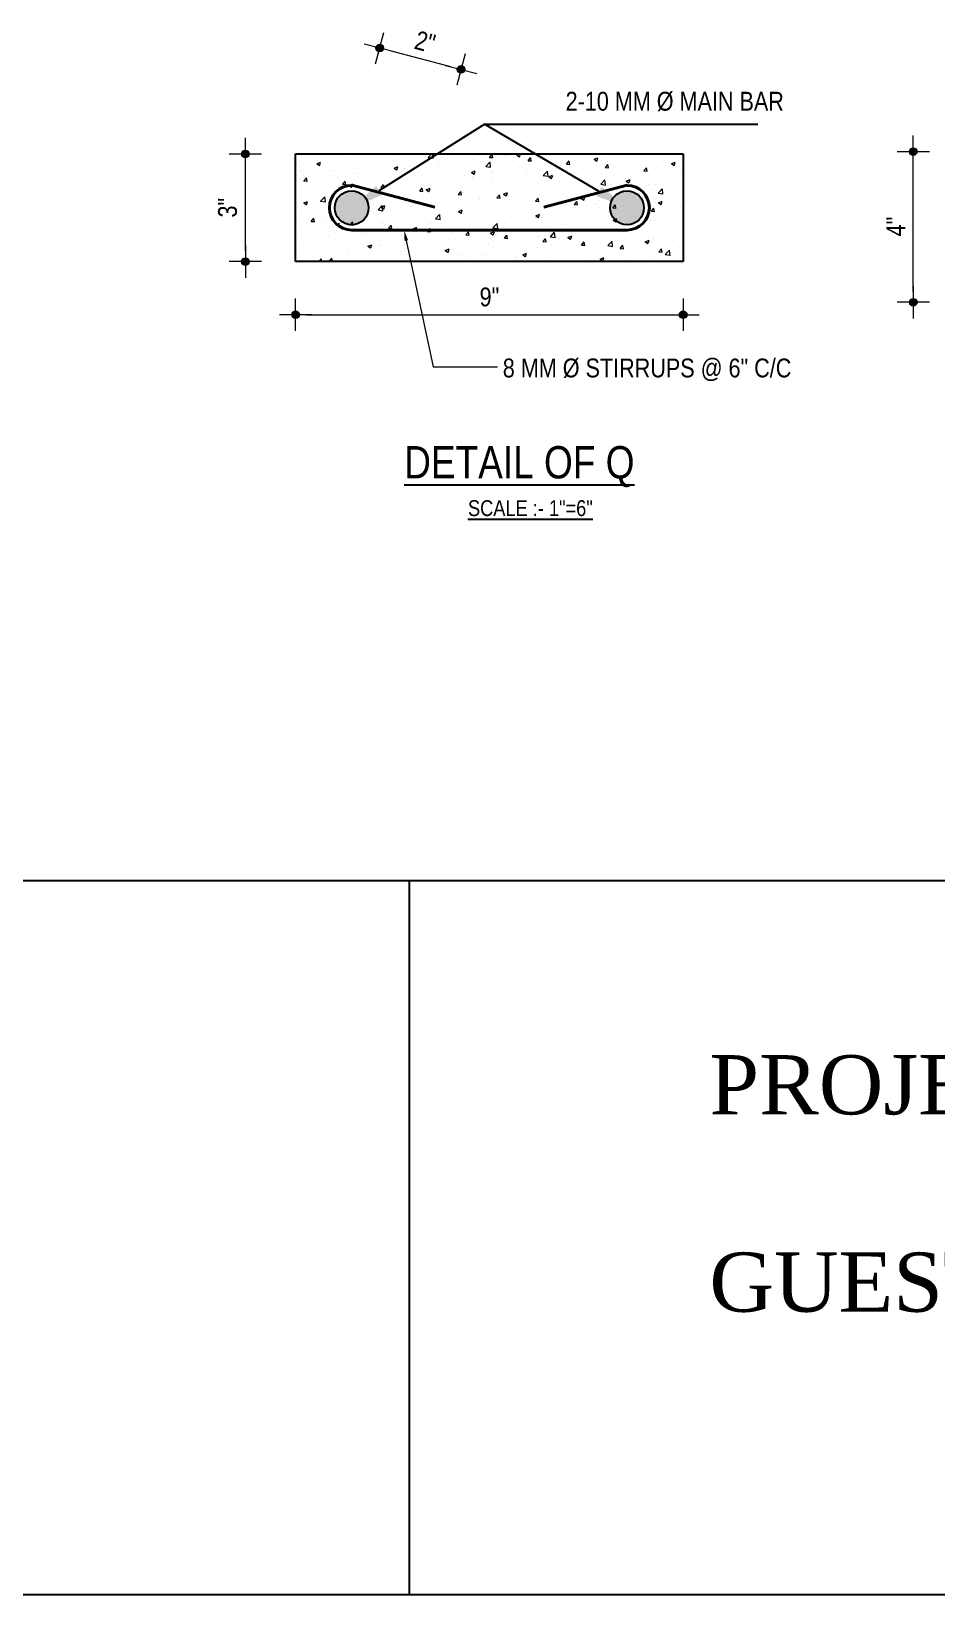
# Model space of a CAD drawing. Header units: inches. Extents: x 57837 to 133168, y 6972 to 27776.
# Drawn here: x 77417 to 77754, y 18018 to 18599 of the extents above; entities that cross this region are included whole.
import ezdxf

# ---------------------------------------------------------------- set-up
doc = ezdxf.new("R2010")
doc.units = ezdxf.units.IN
doc.header["$MEASUREMENT"] = 0
for name, color, linetype, lineweight in [('DIM', 2, 'Continuous', 13), ('HACTH', 153, 'Continuous', 5), ('main rod', 1, 'Continuous', 40), ('ROD', 1, 'Continuous', 40)]:
    doc.layers.add(name, color=color, linetype=linetype, lineweight=lineweight)
for name, color, linetype in [('ele', 3, 'Continuous'), ('elevation', 3, 'Continuous'), ('text', 255, 'Continuous')]:
    doc.layers.add(name, color=color, linetype=linetype)
doc.styles.get("Standard").update_dxf_attribs({"font": 'ARIALN.TTF', "height": 7})

msp = doc.modelspace()

# ---------------------------------------------------------------- hatches: boundary and pattern name
at = {"lineweight": 13}
h = msp.add_hatch(color=256, dxfattribs=at)
edge = h.paths.add_edge_path()
edge.add_arc((77546.81, 18593.19), 1.42, 165.2917, 525.2917)
h = msp.add_hatch(color=256, dxfattribs=at)
edge = h.paths.add_edge_path()
edge.add_arc((77577.04, 18585.26), 1.42, -14.7083, 345.2917)
h = msp.add_hatch(color=256, dxfattribs=at)
edge = h.paths.add_edge_path()
edge.add_arc((77496.88, 18553.86), 1.42, 90, 450)
h = msp.add_hatch(color=256, dxfattribs=at)
edge = h.paths.add_edge_path()
edge.add_arc((77745.04, 18554.73), 1.42, 90, 450)
h = msp.add_hatch(color=256, dxfattribs=at)
edge = h.paths.add_edge_path()
edge.add_arc((77496.88, 18513.86), 1.42, -90, 270)
h = msp.add_hatch(color=256, dxfattribs=at)
edge = h.paths.add_edge_path()
edge.add_arc((77745.04, 18498.73), 1.42, -90, 270)
h = msp.add_hatch(color=256, dxfattribs=at)
edge = h.paths.add_edge_path()
edge.add_arc((77515.54, 18494.09), 1.42, 180, 540)
h = msp.add_hatch(color=256, dxfattribs=at)
edge = h.paths.add_edge_path()
edge.add_arc((77659.54, 18494.09), 1.42, 0, 360)
at = {"layer": 'main rod'}
for points in [[(77542.69, 18533.86, 1), (77530.09, 18533.86, 1)], [(77542.69, 18533.86, 1), (77530.09, 18533.86, 1)], [(77644.98, 18533.86, 1), (77632.38, 18533.86, 1)]]:
    msp.add_hatch(color=256, dxfattribs=at).paths.add_polyline_path(points)

# ---------------------------------------------------------------- linework, layer by layer
at = {"lineweight": 13}
for p, q in [((77545.29, 18587.39), (77548.34, 18598.99)), ((77552.62, 18591.67), (77541.01, 18594.71)), ((77578.56, 18591.06), (77575.51, 18579.45)), ((77571.23, 18586.78), (77582.84, 18583.73)), ((77496.88, 18547.86), (77496.88, 18559.86)), ((77745.04, 18548.73), (77745.04, 18560.73)), ((77490.88, 18553.86), (77502.88, 18553.86)), ((77739.04, 18554.73), (77751.04, 18554.73)), ((77496.88, 18519.86), (77496.88, 18507.86)), ((77502.88, 18513.86), (77490.88, 18513.86)), ((77745.04, 18504.73), (77745.04, 18492.73)), ((77515.54, 18488.09), (77515.54, 18500.09)), ((77659.54, 18500.09), (77659.54, 18488.09)), ((77751.04, 18498.73), (77739.04, 18498.73)), ((77521.54, 18494.09), (77509.54, 18494.09)), ((77653.54, 18494.09), (77665.54, 18494.09))]:
    msp.add_line(p, q, dxfattribs=at)
for p, q in [((78711.31, 18283.74), (75831.31, 18283.74)), ((77557.74, 18283.74), (77557.74, 18018.34))]:
    msp.add_line(p, q)
at = {"color": 1}
msp.add_line((78711.31, 18018.34), (75831.31, 18018.34), dxfattribs=at)
at = {"lineweight": 13}
for centre in [(77546.81, 18593.19), (77577.04, 18585.26), (77496.88, 18553.86), (77745.04, 18554.73), (77496.88, 18513.86), (77745.04, 18498.73), (77515.54, 18494.09), (77659.54, 18494.09)]:
    msp.add_circle(centre, 1.42, dxfattribs=at)
at = {"layer": 'DIM', "linetype": 'Continuous'}
for p, q in [((77573.17, 18586.27), (77550.68, 18592.17)), ((77496.88, 18517.86), (77496.88, 18549.86)), ((77745.04, 18502.73), (77745.04, 18550.73)), ((77519.54, 18494.09), (77655.54, 18494.09))]:
    msp.add_line(p, q, dxfattribs=at)
at = {"layer": 'DIM'}
for p, q in [((77556.69, 18521.64), (77566.66, 18474.71)), ((77566.66, 18474.71), (77590.51, 18474.71))]:
    msp.add_line(p, q, dxfattribs=at)
msp.add_solid([(77556.04, 18521.5), (77555.86, 18525.56), (77557.34, 18521.78)], dxfattribs=at)
at = {"layer": 'ele'}
for p, q in [((77515.54, 18553.86), (77659.54, 18553.86)), ((77515.54, 18513.86), (77515.54, 18553.86)), ((77659.54, 18553.86), (77659.54, 18513.86)), ((77659.54, 18513.86), (77515.54, 18513.86))]:
    msp.add_line(p, q, dxfattribs=at)
at = {"layer": 'elevation', "linetype": 'Continuous', "lineweight": -3}
for p, q in [((77546.55, 18540.25), (77585.69, 18564.9)), ((77628.33, 18539.92), (77585.69, 18564.9)), ((77585.69, 18564.9), (77687.32, 18564.9))]:
    msp.add_line(p, q, dxfattribs=at)
for centre in [(77536.39, 18533.86), (77536.39, 18533.86), (77638.68, 18533.86)]:
    msp.add_circle(centre, 6.3, dxfattribs=at)
for points in [[(77547.61, 18538.56), (77536.39, 18533.86), (77545.48, 18541.94)], [(77629.34, 18541.65), (77638.68, 18533.86), (77627.32, 18538.2)]]:
    msp.add_solid(points, dxfattribs=at)
at = {"layer": 'HACTH'}
for p, q in [((77516, 18550.39), (77516, 18550.39)), ((77517.19, 18550.94), (77517.19, 18550.94)), ((77523.42, 18550.21), (77524.82, 18550.75)), ((77523.42, 18550.21), (77524.42, 18549.54)), ((77523.58, 18551.38), (77523.58, 18551.38)), ((77523.82, 18549.91), (77523.82, 18549.91)), ((77524.43, 18549.48), (77524.84, 18550.69)), ((77527.29, 18552.22), (77527.29, 18552.22)), ((77534.5, 18549.46), (77534.5, 18549.46)), ((77536.21, 18553.05), (77536.21, 18553.05)), ((77537.68, 18553.72), (77537.68, 18553.72)), ((77541.21, 18553.71), (77541.21, 18553.71)), ((77541.71, 18549.69), (77541.71, 18549.69)), ((77552.17, 18548.61), (77553.57, 18549.15)), ((77553.37, 18551.69), (77553.37, 18551.69)), ((77557.81, 18549.75), (77557.81, 18549.75)), ((77561.17, 18549.14), (77561.17, 18549.14)), ((77564.86, 18552.52), (77566.15, 18553.86)), ((77564.86, 18552.52), (77566.64, 18552.24)), ((77565.04, 18553.69), (77565.04, 18553.69)), ((77566.66, 18552.2), (77566.46, 18553.86)), ((77568.19, 18551.25), (77568.19, 18551.25)), ((77568.74, 18550.14), (77568.74, 18550.14)), ((77569.83, 18549.3), (77569.83, 18549.3)), ((77573.25, 18553.86), (77574.41, 18553.75)), ((77574.43, 18553.7), (77574.4, 18553.86)), ((77578.46, 18552.66), (77578.46, 18552.66)), ((77581.37, 18551.8), (77581.37, 18551.8)), ((77581.49, 18551.3), (77581.49, 18551.3)), ((77586.21, 18549.21), (77587.77, 18550.83)), ((77586.21, 18549.21), (77587.99, 18548.93)), ((77586.38, 18552.46), (77586.38, 18552.46)), ((77587.56, 18552.6), (77588.53, 18553.75)), ((77587.56, 18552.6), (77588.76, 18552.5)), ((77588, 18548.89), (77587.78, 18550.79)), ((77588.77, 18552.44), (77588.54, 18553.7)), ((77593.16, 18553.3), (77593.16, 18553.3)), ((77593.95, 18553.45), (77593.95, 18553.45)), ((77597.71, 18553.46), (77598.75, 18553.86)), ((77597.71, 18553.46), (77598.71, 18552.79)), ((77598.72, 18552.73), (77599.1, 18553.86)), ((77601.91, 18551.35), (77602.87, 18552.5)), ((77601.91, 18551.35), (77603.1, 18551.24)), ((77603.12, 18551.19), (77602.89, 18552.44)), ((77608.98, 18550.19), (77608.98, 18550.19)), ((77616.25, 18550.09), (77617.22, 18551.24)), ((77616.25, 18550.09), (77617.45, 18549.99)), ((77617.46, 18549.93), (77617.23, 18551.19)), ((77619.08, 18551.47), (77619.08, 18551.47)), ((77624.12, 18550.31), (77624.12, 18550.31)), ((77626.46, 18551.86), (77627.86, 18552.39)), ((77626.46, 18551.86), (77627.45, 18551.18)), ((77626.54, 18550.55), (77626.54, 18550.55)), ((77627.46, 18551.13), (77627.87, 18552.34)), ((77629.47, 18552.97), (77629.47, 18552.97)), ((77630.6, 18548.84), (77631.56, 18549.99)), ((77631.54, 18551.21), (77631.54, 18551.21)), ((77631.81, 18548.68), (77631.58, 18549.93)), ((77635.78, 18552.31), (77635.78, 18552.31)), ((77639.12, 18552.2), (77639.12, 18552.2)), ((77655.2, 18550.25), (77656.6, 18550.79)), ((77655.2, 18550.25), (77656.19, 18549.58)), ((77656.21, 18549.53), (77656.61, 18550.74)), ((77516.95, 18544.29), (77516.95, 18544.29)), ((77517.36, 18547.67), (77517.36, 18547.67)), ((77518.32, 18543.5), (77518.32, 18543.5)), ((77518.38, 18545.68), (77518.38, 18545.68)), ((77518.61, 18543.83), (77519.58, 18544.98)), ((77518.61, 18543.83), (77519.81, 18543.73)), ((77519.82, 18543.67), (77519.59, 18544.93)), ((77527.05, 18545.57), (77527.05, 18545.57)), ((77528.04, 18547.22), (77528.04, 18547.22)), ((77530.04, 18547.68), (77530.04, 18547.68)), ((77530.95, 18545.16), (77530.95, 18545.16)), ((77532.96, 18542.58), (77533.92, 18543.73)), ((77534.17, 18542.42), (77533.93, 18543.67)), ((77535.95, 18545.82), (77535.95, 18545.82)), ((77537.44, 18547.07), (77537.44, 18547.07)), ((77538.71, 18546.77), (77538.71, 18546.77)), ((77543.53, 18546.82), (77543.53, 18546.82)), ((77545.17, 18549.01), (77545.17, 18549.01)), ((77546.5, 18545.3), (77546.5, 18545.3)), ((77547.7, 18548.47), (77547.7, 18548.47)), ((77549.39, 18546.32), (77549.39, 18546.32)), ((77552.17, 18548.61), (77553.16, 18547.94)), ((77553.18, 18547.88), (77553.58, 18549.09)), ((77555.85, 18548.56), (77555.85, 18548.56)), ((77556.16, 18548.48), (77556.16, 18548.48)), ((77558.16, 18547.3), (77558.16, 18547.3)), ((77560.07, 18545.87), (77560.07, 18545.87)), ((77566.53, 18548.11), (77566.53, 18548.11)), ((77567.95, 18544.6), (77567.95, 18544.6)), ((77570.74, 18545.42), (77570.74, 18545.42)), ((77576.11, 18543.91), (77576.11, 18543.91)), ((77577.2, 18547.65), (77577.2, 18547.65)), ((77578.22, 18546), (77578.22, 18546)), ((77580.91, 18547.01), (77582.31, 18547.54)), ((77580.91, 18547.01), (77581.9, 18546.34)), ((77581.12, 18544.57), (77581.12, 18544.57)), ((77581.42, 18544.97), (77581.42, 18544.97)), ((77581.92, 18546.28), (77582.32, 18547.49)), ((77587.88, 18547.2), (77587.88, 18547.2)), ((77588.32, 18547.28), (77588.32, 18547.28)), ((77588.69, 18545.57), (77588.69, 18545.57)), ((77589.13, 18544.3), (77589.13, 18544.3)), ((77592.1, 18544.52), (77592.1, 18544.52)), ((77598.56, 18546.75), (77598.56, 18546.75)), ((77598.71, 18548.78), (77598.71, 18548.78)), ((77600.79, 18546.3), (77600.79, 18546.3)), ((77601.32, 18547.23), (77601.32, 18547.23)), ((77602.77, 18544.07), (77602.77, 18544.07)), ((77606.33, 18547.89), (77606.33, 18547.89)), ((77607.55, 18545.9), (77609.11, 18547.52)), ((77607.55, 18545.9), (77609.33, 18545.62)), ((77608.74, 18543.53), (77608.74, 18543.53)), ((77609.35, 18545.58), (77609.12, 18547.48)), ((77609.23, 18546.3), (77609.23, 18546.3)), ((77609.65, 18545.4), (77611.05, 18545.94)), ((77609.65, 18545.4), (77610.65, 18544.73)), ((77610.66, 18544.68), (77611.07, 18545.89)), ((77612.46, 18548.31), (77612.46, 18548.31)), ((77613.45, 18543.61), (77613.45, 18543.61)), ((77613.9, 18548.89), (77613.9, 18548.89)), ((77618.84, 18544.81), (77618.84, 18544.81)), ((77619.91, 18545.85), (77619.91, 18545.85)), ((77626.28, 18543.32), (77626.28, 18543.32)), ((77628.9, 18542.59), (77630.46, 18544.21)), ((77629.22, 18546.31), (77629.22, 18546.31)), ((77630.69, 18542.27), (77630.47, 18544.16)), ((77630.59, 18545.4), (77630.59, 18545.4)), ((77630.6, 18548.84), (77631.79, 18548.73)), ((77633.86, 18544.32), (77633.86, 18544.32)), ((77638.39, 18543.8), (77639.8, 18544.34)), ((77638.39, 18543.8), (77639.39, 18543.13)), ((77639.4, 18543.08), (77639.81, 18544.29)), ((77639.49, 18547.72), (77639.49, 18547.72)), ((77641.26, 18544.95), (77641.26, 18544.95)), ((77644.94, 18547.58), (77645.91, 18548.73)), ((77644.94, 18547.58), (77646.14, 18547.48)), ((77646.15, 18547.42), (77645.92, 18548.68)), ((77646.49, 18545.98), (77646.49, 18545.98)), ((77649.6, 18549), (77649.6, 18549)), ((77651.49, 18546.64), (77651.49, 18546.64)), ((77651.94, 18544.5), (77651.94, 18544.5)), ((77658.29, 18544.38), (77658.29, 18544.38)), ((77659.07, 18547.64), (77659.07, 18547.64)), ((77659.29, 18546.33), (77659.54, 18546.62)), ((77659.29, 18546.33), (77659.54, 18546.31)), ((77516.7, 18537.63), (77516.7, 18537.63)), ((77519.84, 18539.74), (77519.84, 18539.74)), ((77523.17, 18541.29), (77523.17, 18541.29)), ((77524.83, 18536.35), (77526.38, 18537.97)), ((77526.62, 18536.02), (77526.4, 18537.92)), ((77526.8, 18538.91), (77526.8, 18538.91)), ((77530.52, 18539.29), (77530.52, 18539.29)), ((77530.69, 18537.93), (77530.69, 18537.93)), ((77532.96, 18542.58), (77534.15, 18542.47)), ((77534.84, 18543.29), (77534.84, 18543.29)), ((77535.36, 18542.16), (77536.76, 18542.7)), ((77535.36, 18542.16), (77536.36, 18541.49)), ((77536.37, 18541.43), (77536.78, 18542.64)), ((77537.19, 18540.41), (77537.19, 18540.41)), ((77538.27, 18538.93), (77538.27, 18538.93)), ((77541.19, 18538.84), (77541.19, 18538.84)), ((77547.3, 18541.32), (77548.27, 18542.47)), ((77547.3, 18541.32), (77548.5, 18541.22)), ((77547.46, 18541.82), (77547.46, 18541.82)), ((77548.51, 18541.16), (77548.28, 18542.42)), ((77550.9, 18540.59), (77550.9, 18540.59)), ((77551.87, 18538.39), (77551.87, 18538.39)), ((77554.14, 18538.3), (77554.14, 18538.3)), ((77555.9, 18541.25), (77555.9, 18541.25)), ((77557.56, 18543.1), (77557.56, 18543.1)), ((77561.65, 18540.07), (77562.61, 18541.22)), ((77561.65, 18540.07), (77562.84, 18539.96)), ((77562.55, 18537.94), (77562.55, 18537.94)), ((77562.86, 18539.91), (77562.63, 18541.16)), ((77563.48, 18542.25), (77563.48, 18542.25)), ((77564.11, 18540.56), (77565.51, 18541.09)), ((77564.11, 18540.56), (77565.1, 18539.88)), ((77565.11, 18539.83), (77565.52, 18541.04)), ((77565.8, 18540.3), (77565.8, 18540.3)), ((77567.71, 18537.94), (77567.71, 18537.94)), ((77575.99, 18538.81), (77576.96, 18539.96)), ((77575.99, 18538.81), (77577.19, 18538.71)), ((77577.2, 18538.65), (77576.97, 18539.91)), ((77577.47, 18542.3), (77577.47, 18542.3)), ((77577.98, 18539.35), (77577.98, 18539.35)), ((77583.43, 18537.68), (77583.43, 18537.68)), ((77588.08, 18540.63), (77588.08, 18540.63)), ((77590.34, 18537.56), (77591.3, 18538.71)), ((77590.34, 18537.56), (77591.53, 18537.45)), ((77591.55, 18537.4), (77591.32, 18538.65)), ((77592.85, 18538.95), (77594.25, 18539.49)), ((77592.85, 18538.95), (77593.84, 18538.28)), ((77593.86, 18538.23), (77594.26, 18539.44)), ((77596.06, 18539.34), (77596.06, 18539.34)), ((77598.47, 18542.13), (77598.47, 18542.13)), ((77601.07, 18540), (77601.07, 18540)), ((77608.64, 18541), (77608.64, 18541)), ((77618.59, 18538.16), (77618.59, 18538.16)), ((77621.27, 18542.66), (77621.27, 18542.66)), ((77621.59, 18537.35), (77622.99, 18537.89)), ((77622.6, 18536.63), (77623, 18537.83)), ((77623.3, 18538.38), (77623.3, 18538.38)), ((77624.13, 18543.16), (77624.13, 18543.16)), ((77628.9, 18542.59), (77630.68, 18542.31)), ((77628.98, 18539.66), (77628.98, 18539.66)), ((77634.8, 18542.71), (77634.8, 18542.71)), ((77634.96, 18540.38), (77634.96, 18540.38)), ((77639.25, 18541.06), (77639.25, 18541.06)), ((77641.22, 18538.09), (77641.22, 18538.09)), ((77645.48, 18542.26), (77645.48, 18542.26)), ((77646.23, 18538.75), (77646.23, 18538.75)), ((77646.62, 18542.38), (77646.62, 18542.38)), ((77649.35, 18542.34), (77649.35, 18542.34)), ((77650.24, 18539.28), (77651.8, 18540.9)), ((77650.24, 18539.28), (77652.02, 18539)), ((77651.41, 18537.99), (77651.41, 18537.99)), ((77652.04, 18538.95), (77651.81, 18540.85)), ((77653.81, 18539.75), (77653.81, 18539.75)), ((77656.16, 18541.81), (77656.16, 18541.81)), ((77518.56, 18535.71), (77519.96, 18536.24)), ((77518.56, 18535.71), (77519.55, 18535.04)), ((77519.15, 18532.29), (77519.15, 18532.29)), ((77519.57, 18534.98), (77519.97, 18536.19)), ((77524.83, 18536.35), (77526.61, 18536.07)), ((77525.69, 18537.27), (77525.69, 18537.27)), ((77526.56, 18532.25), (77526.56, 18532.25)), ((77530.81, 18534.29), (77530.81, 18534.29)), ((77536.95, 18533.75), (77536.95, 18533.75)), ((77542.47, 18536.29), (77542.47, 18536.29)), ((77545.64, 18532.7), (77545.64, 18532.7)), ((77546.17, 18533.04), (77547.73, 18534.66)), ((77546.17, 18533.04), (77547.95, 18532.76)), ((77547.22, 18535.16), (77547.22, 18535.16)), ((77547.3, 18534.11), (77548.7, 18534.64)), ((77547.3, 18534.11), (77548.3, 18533.43)), ((77547.96, 18532.71), (77547.74, 18534.61)), ((77548.31, 18533.38), (77548.71, 18534.59)), ((77550.64, 18533.36), (77550.64, 18533.36)), ((77557.32, 18536.44), (77557.32, 18536.44)), ((77558.22, 18534.36), (77558.22, 18534.36)), ((77570.85, 18536.02), (77570.85, 18536.02)), ((77573.22, 18537.49), (77573.22, 18537.49)), ((77575.86, 18536.68), (77575.86, 18536.68)), ((77576.04, 18532.5), (77577.44, 18533.04)), ((77576.04, 18532.5), (77577.04, 18531.83)), ((77577.05, 18531.78), (77577.46, 18532.99)), ((77577.73, 18532.69), (77577.73, 18532.69)), ((77583.9, 18537.04), (77583.9, 18537.04)), ((77587.84, 18533.97), (77587.84, 18533.97)), ((77588.3, 18532.37), (77588.3, 18532.37)), ((77594.58, 18536.59), (77594.58, 18536.59)), ((77595.81, 18532.11), (77595.81, 18532.11)), ((77598.22, 18535.47), (77598.22, 18535.47)), ((77599.97, 18534.37), (77599.97, 18534.37)), ((77603.38, 18533.11), (77603.38, 18533.11)), ((77604.68, 18536.3), (77605.65, 18537.45)), ((77604.68, 18536.3), (77605.88, 18536.2)), ((77605.25, 18536.13), (77605.25, 18536.13)), ((77605.89, 18536.14), (77605.66, 18537.4)), ((77608.49, 18536.88), (77608.49, 18536.88)), ((77611.63, 18536.37), (77611.63, 18536.37)), ((77615.93, 18535.68), (77615.93, 18535.68)), ((77616.01, 18534.77), (77616.01, 18534.77)), ((77616.42, 18531.98), (77616.42, 18531.98)), ((77619.03, 18535.05), (77619.99, 18536.2)), ((77619.03, 18535.05), (77620.22, 18534.94)), ((77620.24, 18534.89), (77620.01, 18536.14)), ((77621.02, 18535.43), (77621.02, 18535.43)), ((77621.59, 18537.35), (77622.59, 18536.68)), ((77626.61, 18535.23), (77626.61, 18535.23)), ((77628.09, 18533.98), (77628.09, 18533.98)), ((77628.59, 18536.43), (77628.59, 18536.43)), ((77628.74, 18533), (77628.74, 18533)), ((77633.37, 18533.79), (77634.34, 18534.94)), ((77633.37, 18533.79), (77634.57, 18533.69)), ((77634.58, 18533.63), (77634.35, 18534.89)), ((77637.28, 18534.78), (77637.28, 18534.78)), ((77639.01, 18534.41), (77639.01, 18534.41)), ((77639.75, 18535.99), (77639.75, 18535.99)), ((77647.72, 18532.54), (77648.68, 18533.69)), ((77647.72, 18532.54), (77648.91, 18532.43)), ((77647.96, 18534.33), (77647.96, 18534.33)), ((77648.54, 18531.86), (77648.54, 18531.86)), ((77648.93, 18532.38), (77648.7, 18533.63)), ((77649.11, 18535.69), (77649.11, 18535.69)), ((77650.33, 18535.75), (77651.73, 18536.29)), ((77650.33, 18535.75), (77651.33, 18535.08)), ((77651.34, 18535.02), (77651.75, 18536.23)), ((77658.64, 18533.88), (77658.64, 18533.88)), ((77659.5, 18537.19), (77659.5, 18537.19)), ((77515.95, 18529.52), (77515.95, 18529.52)), ((77516.46, 18530.97), (77516.46, 18530.97)), ((77520.16, 18526.84), (77520.16, 18526.84)), ((77520.42, 18529.38), (77520.42, 18529.38)), ((77521.39, 18528.79), (77522.35, 18529.94)), ((77521.39, 18528.79), (77522.58, 18528.69)), ((77522.6, 18528.63), (77522.36, 18529.88)), ((77525.43, 18530.04), (77525.43, 18530.04)), ((77526.62, 18529.07), (77526.62, 18529.07)), ((77530.5, 18527.65), (77531.9, 18528.19)), ((77530.5, 18527.65), (77531.49, 18526.98)), ((77530.84, 18526.39), (77530.84, 18526.39)), ((77531.5, 18526.93), (77531.91, 18528.14)), ((77533.01, 18531.04), (77533.01, 18531.04)), ((77535.73, 18527.54), (77536.7, 18528.68)), ((77535.73, 18527.54), (77536.93, 18527.43)), ((77536.94, 18527.38), (77536.71, 18528.63)), ((77536.71, 18527.09), (77536.71, 18527.09)), ((77537.3, 18528.62), (77537.3, 18528.62)), ((77541.52, 18525.94), (77541.52, 18525.94)), ((77546.97, 18528.5), (77546.97, 18528.5)), ((77547.98, 18528.17), (77547.98, 18528.17)), ((77550.08, 18526.28), (77551.04, 18527.43)), ((77550.08, 18526.28), (77551.27, 18526.18)), ((77551.29, 18526.12), (77551.06, 18527.37)), ((77552.96, 18526.47), (77552.96, 18526.47)), ((77553.31, 18526.36), (77553.31, 18526.36)), ((77557.08, 18529.78), (77557.08, 18529.78)), ((77558.65, 18527.72), (77558.65, 18527.72)), ((77559.24, 18526.05), (77560.64, 18526.59)), ((77559.24, 18526.05), (77560.23, 18525.38)), ((77560.25, 18525.33), (77560.65, 18526.54)), ((77564.42, 18525.03), (77565.39, 18526.17)), ((77564.98, 18528.36), (77564.98, 18528.36)), ((77565.63, 18524.87), (77565.4, 18526.12)), ((77565.59, 18528.13), (77565.59, 18528.13)), ((77567.46, 18531.28), (77567.46, 18531.28)), ((77567.52, 18529.73), (77569.07, 18531.35)), ((77567.52, 18529.73), (77569.29, 18529.45)), ((77569.31, 18529.4), (77569.09, 18531.3)), ((77569.33, 18527.27), (77569.33, 18527.27)), ((77570.59, 18528.79), (77570.59, 18528.79)), ((77576.64, 18530.37), (77576.64, 18530.37)), ((77577.49, 18526.03), (77577.49, 18526.03)), ((77578.17, 18529.79), (77578.17, 18529.79)), ((77580.01, 18526.82), (77580.01, 18526.82)), ((77581.43, 18525.98), (77581.43, 18525.98)), ((77587.59, 18527.31), (77587.59, 18527.31)), ((77588.86, 18526.42), (77590.42, 18528.04)), ((77588.86, 18526.42), (77590.64, 18526.14)), ((77590.65, 18526.09), (77590.43, 18527.99)), ((77590.68, 18526.37), (77590.68, 18526.37)), ((77590.8, 18531.45), (77590.8, 18531.45)), ((77593.1, 18527.98), (77593.1, 18527.98)), ((77597.98, 18528.81), (77597.98, 18528.81)), ((77601.36, 18525.91), (77601.36, 18525.91)), ((77604.76, 18529.98), (77604.76, 18529.98)), ((77604.79, 18530.9), (77606.19, 18531.44)), ((77604.79, 18530.9), (77605.78, 18530.23)), ((77605.79, 18530.18), (77606.2, 18531.38)), ((77608.25, 18530.22), (77608.25, 18530.22)), ((77610.75, 18526.88), (77610.75, 18526.88)), ((77615.76, 18527.54), (77615.76, 18527.54)), ((77618.35, 18531.5), (77618.35, 18531.5)), ((77623.33, 18528.54), (77623.33, 18528.54)), ((77628.5, 18526.34), (77628.5, 18526.34)), ((77633.53, 18529.3), (77634.93, 18529.84)), ((77633.53, 18529.3), (77634.52, 18528.63)), ((77634.54, 18528.57), (77634.94, 18529.78)), ((77635.73, 18526.98), (77635.73, 18526.98)), ((77635.96, 18530.2), (77635.96, 18530.2)), ((77638.76, 18527.75), (77638.76, 18527.75)), ((77640.97, 18530.86), (77640.97, 18530.86)), ((77647.39, 18528.99), (77647.39, 18528.99)), ((77648.87, 18529.03), (77648.87, 18529.03)), ((77659.05, 18530.99), (77659.05, 18530.99)), ((77659.25, 18530.53), (77659.25, 18530.53)), ((77516.22, 18524.31), (77516.22, 18524.31)), ((77518.32, 18520.36), (77518.32, 18520.36)), ((77520.17, 18522.15), (77520.17, 18522.15)), ((77526.32, 18525.59), (77526.32, 18525.59)), ((77527.74, 18523.15), (77527.74, 18523.15)), ((77529.99, 18522.36), (77529.99, 18522.36)), ((77536.46, 18520.43), (77536.46, 18520.43)), ((77540.37, 18524.81), (77540.37, 18524.81)), ((77541.65, 18524.36), (77541.65, 18524.36)), ((77542.43, 18519.6), (77543.83, 18520.14)), ((77543.44, 18518.88), (77543.85, 18520.08)), ((77545.38, 18525.47), (77545.38, 18525.47)), ((77546.73, 18521.84), (77546.73, 18521.84)), ((77552.19, 18525.48), (77552.19, 18525.48)), ((77556.83, 18523.12), (77556.83, 18523.12)), ((77558.11, 18521.97), (77558.11, 18521.97)), ((77560.33, 18520.25), (77560.33, 18520.25)), ((77562.87, 18525.03), (77562.87, 18525.03)), ((77564.42, 18525.03), (77565.62, 18524.92)), ((77565.33, 18520.9), (77565.33, 18520.9)), ((77567.22, 18524.62), (77567.22, 18524.62)), ((77569.77, 18523.97), (77569.77, 18523.97)), ((77572.91, 18521.9), (77572.91, 18521.9)), ((77573.55, 18524.58), (77573.55, 18524.58)), ((77578.77, 18523.77), (77579.73, 18524.92)), ((77578.77, 18523.77), (77579.96, 18523.67)), ((77579.98, 18523.61), (77579.75, 18524.86)), ((77584.22, 18524.13), (77584.22, 18524.13)), ((77585.54, 18523.56), (77585.54, 18523.56)), ((77587.35, 18520.65), (77587.35, 18520.65)), ((77587.98, 18524.45), (77589.38, 18524.99)), ((77587.98, 18524.45), (77588.98, 18523.78)), ((77588.99, 18523.72), (77589.39, 18524.93)), ((77590.55, 18524.22), (77590.55, 18524.22)), ((77593.11, 18522.52), (77594.08, 18523.66)), ((77593.11, 18522.52), (77594.31, 18522.41)), ((77594.32, 18522.36), (77594.09, 18523.61)), ((77594.9, 18523.68), (77594.9, 18523.68)), ((77597.74, 18522.15), (77597.74, 18522.15)), ((77598.12, 18525.22), (77598.12, 18525.22)), ((77600.73, 18520.98), (77600.73, 18520.98)), ((77605.58, 18523.23), (77605.58, 18523.23)), ((77607.46, 18521.26), (77608.42, 18522.41)), ((77607.46, 18521.26), (77608.65, 18521.16)), ((77608.01, 18523.56), (77608.01, 18523.56)), ((77608.67, 18521.1), (77608.44, 18522.35)), ((77610.21, 18523.11), (77611.76, 18524.73)), ((77610.21, 18523.11), (77611.98, 18522.83)), ((77612, 18522.78), (77611.78, 18524.68)), ((77612.04, 18525.46), (77612.04, 18525.46)), ((77612.4, 18522.98), (77612.4, 18522.98)), ((77616.25, 18522.78), (77616.25, 18522.78)), ((77616.72, 18522.85), (77618.12, 18523.39)), ((77616.72, 18522.85), (77617.72, 18522.18)), ((77617.73, 18522.12), (77618.14, 18523.33)), ((77618.07, 18520.65), (77618.07, 18520.65)), ((77618.11, 18524.84), (77618.11, 18524.84)), ((77621.8, 18520.01), (77622.77, 18521.15)), ((77622.71, 18525.01), (77622.71, 18525.01)), ((77623.01, 18519.85), (77622.78, 18521.1)), ((77624.06, 18524.98), (77624.06, 18524.98)), ((77626.93, 18522.33), (77626.93, 18522.33)), ((77630.7, 18522.31), (77630.7, 18522.31)), ((77631.55, 18519.8), (77633.11, 18521.42)), ((77633.34, 18519.47), (77633.12, 18521.37)), ((77633.39, 18524.56), (77633.39, 18524.56)), ((77635.71, 18522.97), (77635.71, 18522.97)), ((77637.61, 18521.88), (77637.61, 18521.88)), ((77638.52, 18521.09), (77638.52, 18521.09)), ((77643.28, 18523.97), (77643.28, 18523.97)), ((77644.06, 18524.11), (77644.06, 18524.11)), ((77645.47, 18521.25), (77646.87, 18521.79)), ((77645.47, 18521.25), (77646.46, 18520.58)), ((77646.47, 18520.52), (77646.88, 18521.73)), ((77648.28, 18521.42), (77648.28, 18521.42)), ((77648.62, 18522.37), (77648.62, 18522.37)), ((77654.74, 18523.66), (77654.74, 18523.66)), ((77655.91, 18525.63), (77655.91, 18525.63)), ((77658.96, 18520.97), (77658.96, 18520.97)), ((77659.01, 18523.87), (77659.01, 18523.87)), ((77515.97, 18517.65), (77515.97, 18517.65)), ((77522.48, 18515.26), (77522.48, 18515.26)), ((77522.64, 18518.91), (77522.64, 18518.91)), ((77523.11, 18515.97), (77523.11, 18515.97)), ((77524.25, 18513.86), (77525.13, 18514.9)), ((77525.32, 18513.86), (77525.14, 18514.84)), ((77526.08, 18518.93), (77526.08, 18518.93)), ((77527.77, 18513.86), (77529.04, 18515.18)), ((77529.2, 18513.86), (77529.05, 18515.13)), ((77533.32, 18518.46), (77533.32, 18518.46)), ((77534.78, 18517.97), (77534.78, 18517.97)), ((77535.11, 18516.93), (77535.11, 18516.93)), ((77540.12, 18517.59), (77540.12, 18517.59)), ((77542.43, 18519.6), (77543.43, 18518.93)), ((77544, 18518), (77544, 18518)), ((77546.44, 18519.97), (77546.44, 18519.97)), ((77546.49, 18515.18), (77546.49, 18515.18)), ((77547.69, 18518.58), (77547.69, 18518.58)), ((77554.67, 18517.55), (77554.67, 18517.55)), ((77556.59, 18516.46), (77556.59, 18516.46)), ((77565.35, 18517.1), (77565.35, 18517.1)), ((77565.74, 18514.97), (77565.74, 18514.97)), ((77566.98, 18517.96), (77566.98, 18517.96)), ((77571.18, 18518), (77572.58, 18518.54)), ((77571.18, 18518), (77572.17, 18517.33)), ((77572.18, 18517.27), (77572.59, 18518.48)), ((77576.03, 18516.65), (77576.03, 18516.65)), ((77577.25, 18519.37), (77577.25, 18519.37)), ((77577.41, 18516.97), (77577.41, 18516.97)), ((77580.28, 18515.68), (77580.28, 18515.68)), ((77585.28, 18516.34), (77585.28, 18516.34)), ((77586.7, 18516.2), (77586.7, 18516.2)), ((77589.07, 18518.98), (77589.07, 18518.98)), ((77592.86, 18517.33), (77592.86, 18517.33)), ((77597.38, 18515.75), (77597.38, 18515.75)), ((77597.49, 18515.49), (77597.49, 18515.49)), ((77599.92, 18516.4), (77601.32, 18516.94)), ((77599.92, 18516.4), (77600.91, 18515.73)), ((77600.93, 18515.67), (77601.33, 18516.88)), ((77605.49, 18519), (77605.49, 18519)), ((77607.76, 18516.9), (77607.76, 18516.9)), ((77608.06, 18515.3), (77608.06, 18515.3)), ((77610.5, 18519.65), (77610.5, 18519.65)), ((77617.86, 18518.18), (77617.86, 18518.18)), ((77618.73, 18514.85), (77618.73, 18514.85)), ((77621.8, 18520.01), (77623, 18519.9)), ((77625.44, 18514.43), (77625.44, 18514.43)), ((77628.25, 18519.68), (77628.25, 18519.68)), ((77628.66, 18514.8), (77630.06, 18515.33)), ((77628.66, 18514.8), (77629.66, 18514.13)), ((77629.41, 18514.4), (77629.41, 18514.4)), ((77629.67, 18514.07), (77630.08, 18515.28)), ((77630.45, 18515.09), (77630.45, 18515.09)), ((77631.55, 18519.8), (77633.33, 18519.52)), ((77634.9, 18515.05), (77634.9, 18515.05)), ((77636.15, 18518.75), (77637.11, 18519.9)), ((77636.15, 18518.75), (77637.34, 18518.65)), ((77637.36, 18518.59), (77637.13, 18519.84)), ((77638.02, 18516.08), (77638.02, 18516.08)), ((77638.28, 18514.43), (77638.28, 18514.43)), ((77646.56, 18517.05), (77646.56, 18517.05)), ((77648.38, 18515.71), (77648.38, 18515.71)), ((77650.49, 18517.5), (77651.46, 18518.64)), ((77650.49, 18517.5), (77651.69, 18517.39)), ((77650.65, 18517.75), (77650.65, 18517.75)), ((77651.7, 18517.33), (77651.47, 18518.59)), ((77652.9, 18516.49), (77654.45, 18518.11)), ((77652.9, 18516.49), (77654.67, 18516.21)), ((77654.69, 18516.16), (77654.47, 18518.06)), ((77655.66, 18518.41), (77655.66, 18518.41)), ((77658.23, 18519.06), (77658.23, 18519.06)), ((77658.77, 18517.21), (77658.77, 18517.21)), ((77567.65, 18514.01), (77567.65, 18514.01)), ((77587.11, 18514), (77587.11, 18514)), ((77640.09, 18513.94), (77640.09, 18513.94))]:
    msp.add_line(p, q, dxfattribs=at)
at = {"layer": 'ROD'}
for p, q in [((77567.34, 18534.13), (77536.39, 18542.26)), ((77607.73, 18534.13), (77638.68, 18542.26)), ((77638.68, 18525.56), (77536.39, 18525.56))]:
    msp.add_line(p, q, dxfattribs=at)
for centre, start, end in [((77536.39, 18533.86), 90, 270), ((77638.68, 18533.86), 270, 90)]:
    msp.add_arc(centre, 8.3, start, end, dxfattribs=at)

# ---------------------------------------------------------------- texts
at = {"insert": (77669.28, 18218.9), "char_height": 22, "width": 526.9594, "attachment_point": 1}
msp.add_mtext('{\\fTimes New Roman|b0|i0|c0|p18;PROJECT NAME:\\P\\PGUEST HOUSE AT MITRAPARK}', dxfattribs=at)
at = {"layer": 'DIM'}
for s, rotation, p in [('2"', 345.2917, (77559.23, 18593.05)), ('3"', 90, (77493.75, 18530.23)), ('4"', 90, (77742.04, 18523.22))]:
    msp.add_text(s, height=7, rotation=rotation, dxfattribs=at).set_placement(p)
msp.add_text('9"', height=7, dxfattribs=at).set_placement((77583.91, 18497.23))
at = {"layer": 'text'}
for s, height, p in [('2-10 MM Ø MAIN BAR', 7, (77615.87, 18569.95)), ('8 MM Ø STIRRUPS @ 6" C/C', 7, (77592.53, 18470.81)), ('%%UDETAIL OF Q', 12, (77555.9, 18433.27)), ('%%USCALE :- 1"=6"', 5.9064, (77579.6, 18419.26))]:
    msp.add_text(s, height=height, dxfattribs=at).set_placement(p)

doc.saveas('drawing.dxf')
